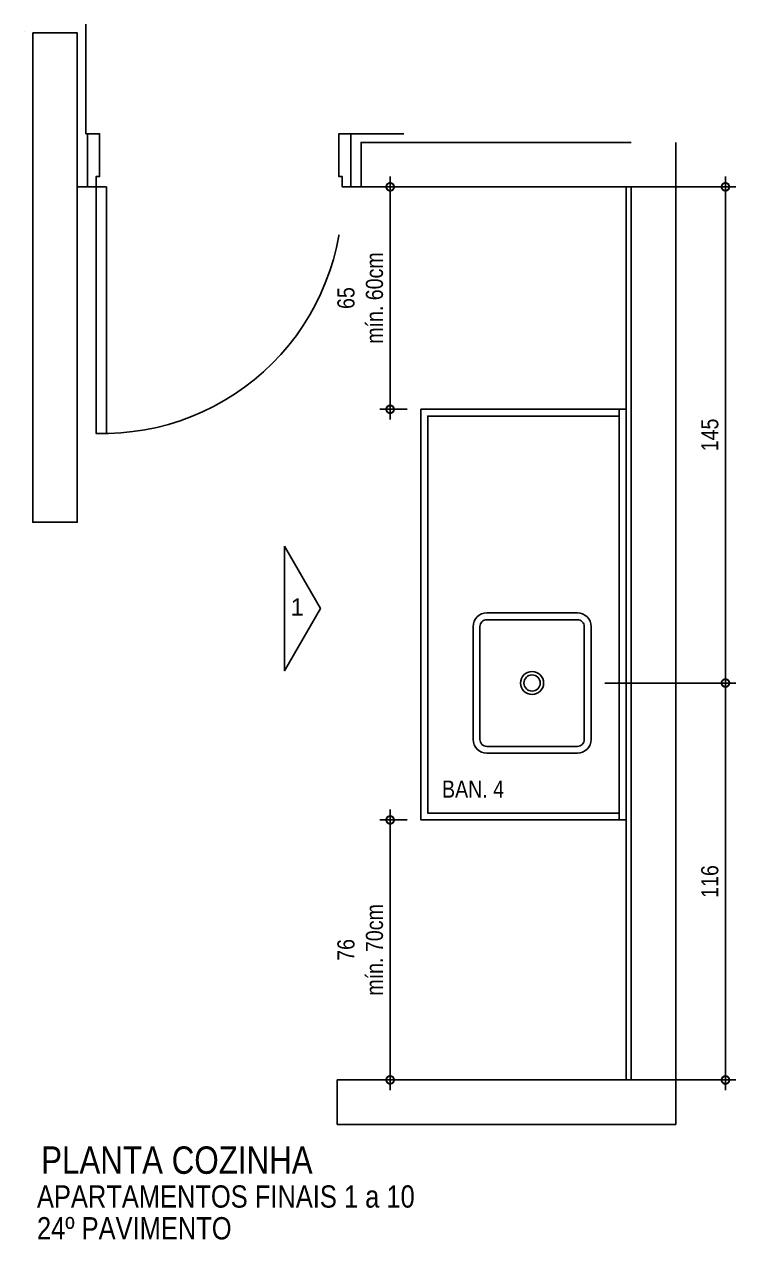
# Model space of a CAD drawing. Header units: metres. Extents: x 3 to 168, y -142 to 28.
# Drawn here: x 14.889 to 16.969, y -35.158 to -31.606 of the extents above; entities that cross this region are included whole.
import ezdxf

# ---------------------------------------------------------------- set-up
doc = ezdxf.new("R2010")
doc.units = ezdxf.units.M
doc.linetypes.add('DASHEDX2', pattern=[1.5, 1, -0.5])
for name, color, linetype in [('ARQ-ALV ACAB', 4, 'Continuous'), ('ARQ-ALV OSSO', 5, 'Continuous'), ('ARQ-CAX @ 1', 1, 'Continuous'), ('ARQ-DIM', 2, 'Continuous'), ('ARQ-HID', 2, 'Continuous'), ('ARQ-PRJ', 7, 'DASHEDX2'), ('ARQ-SIM', 1, 'Continuous'), ('ARQ-TXT', 2, 'Continuous')]:
    doc.layers.add(name, color=color, linetype=linetype)
doc.styles.add('Adesa', font='ARIALN.TTF')
doc.styles.add('Arial', font='arial.ttf')
doc.dimstyles.new('ADESA 1-0025', dxfattribs={"dimtxt": 0.05, "dimasz": 0.045, "dimexe": 0.03, "dimexo": 0.04, "dimgap": 0.02, "dimtad": 1, "dimtoh": 1, "dimdec": 0, "dimlfac": 100, "dimzin": 4, "dimtxsty": 'Adesa', "dimblk": 'DOTSMALL', "dimcen": 1, "dimdle": 0.03, "dimclrd": 1, "dimclre": 1, "dimclrt": 256, "dimazin": 1, "dimtm": 1e-09, "dimtfac": 1, "dimtdec": 0, "dimtix": 1, "dimtmove": 2, "dimatfit": 0, "dimldrblk": 'DOTSMALL', "dimfxl": 0.8, "dimtvp": 2, "dimtolj": 1, "dimtzin": 0, "dimarcsym": 0})

# ---------------------------------------------------------------- blocks, each defined once
blk = doc.blocks.new('00002ITA-AIT-PR-008-BSE-PLA-TIP-R00$0$Cuba 1')
blk.add_line((0.205, 0.305), (0.205, 0.04))
for points in [[(0.165, 0, 0.414214), (0.205, 0.04), (0.205, 0.305, 0.414214), (0.165, 0.345), (-0.165, 0.345, 0.414214), (-0.205, 0.305), (-0.205, 0.04, 0.414214), (-0.165, 0)], [(-0.165, 0.02), (0.165, 0.02, 0.414214), (0.185, 0.04), (0.185, 0.305, 0.414214), (0.165, 0.325), (-0.165, 0.325, 0.414214), (-0.185, 0.305), (-0.185, 0.04, 0.414214)]]:
    blk.add_lwpolyline(points, format="xyb", close=True)
for radius in [0.0337, 0.0237]:
    blk.add_circle((0, 0.1725), radius)
blk = doc.blocks.new('*U25')
at = {"linetype": 'Continuous'}
blk.add_lwpolyline([(0, 0), (0, 0.6), (-1.2, 0.6), (-1.2, 0)], dxfattribs=at)
at = {"lineweight": -2}
for points in [[(-1.2, 0), (-1.2, 0.6), (0, 0.6), (0, 0)], [(-1.18, 0.02), (-1.18, 0.58), (-0.02, 0.58), (-0.02, 0.02)], [(0, 0.02), (-1.2, 0.02)], [(0, 0), (-1.2, 0)]]:
    blk.add_lwpolyline(points, dxfattribs=at)
at = {"lineweight": -2, "extrusion": (0, 0, -1), "zscale": -1, "rotation": 180}
blk.add_blockref('00002ITA-AIT-PR-008-BSE-PLA-TIP-R00$0$Cuba 1', (0.4, 0.4475), dxfattribs=at)
blk = doc.blocks.new('*U24')
for points in [[(-0.025, -0.1), (0, -0.1), (0, -0.07), (0.01, -0.07), (0.01, 0.055), (-0.025, 0.055), (-0.025, -0.1)], [(0.745, -0.1), (0.72, -0.1), (0.72, -0.07), (0.71, -0.07), (0.71, 0.055), (0.745, 0.055), (0.745, -0.1)], [(0, -0.1), (0, -0.8204), (0.03, -0.8204), (0.03, -0.1)]]:
    blk.add_lwpolyline(points, close=True)
at = {"layer": 'ARQ-PRJ'}
blk.add_arc((0.0208, -0.1212), 0.6996, 268.2987, 1.7401, dxfattribs=at)
blk = doc.blocks.new('_DotSmall')
at = {"color": 0, "linetype": 'ByBlock', "const_width": 0.5}
blk.add_lwpolyline([(-0.0625, 0, 1), (0.0625, 0, 1)], format="xyb", close=True, dxfattribs=at)
blk = doc.blocks.new('*D98')
at = {"layer": 'ARQ-DIM', "color": 1, "lineweight": -2, "transparency": 16777216}
for p, q in [((16.9389, -33.5014), (16.9389, -34.7214)), ((16.586, -33.5314), (16.9689, -33.5314)), ((16.5854, -34.6914), (16.9689, -34.6914))]:
    blk.add_line(p, q, dxfattribs=at)
at = {"layer": 'Defpoints', "color": 0, "transparency": 16777216}
for p in [(16.546, -33.5314), (16.5454, -34.6914), (16.9389, -34.6914)]:
    blk.add_point(p, dxfattribs=at)
at = {"layer": 'ARQ-DIM', "color": 1, "lineweight": -2, "transparency": 16777216, "xscale": 0.045, "yscale": 0.045, "zscale": 0.045}
for p, rotation in [((16.9389, -33.5314), 90), ((16.9389, -34.6914), 270)]:
    blk.add_blockref('_DotSmall', p, dxfattribs=dict(at, rotation=rotation))
at = {"layer": 'ARQ-DIM', "transparency": 16777216, "insert": (16.8934, -34.1114), "char_height": 0.05, "attachment_point": 5, "rotation": 90, "style": 'Adesa'}
blk.add_mtext('\\A1;116', dxfattribs=at)
blk = doc.blocks.new('*D99')
at = {"layer": 'ARQ-DIM', "color": 1, "lineweight": -2, "transparency": 16777216}
for p, q in [((16.9389, -33.5614), (16.9389, -32.0514)), ((16.586, -32.0814), (16.9689, -32.0814)), ((16.586, -33.5314), (16.9689, -33.5314))]:
    blk.add_line(p, q, dxfattribs=at)
at = {"layer": 'Defpoints', "color": 0, "transparency": 16777216}
for p in [(16.546, -32.0814), (16.9389, -32.0814), (16.546, -33.5314)]:
    blk.add_point(p, dxfattribs=at)
at = {"layer": 'ARQ-DIM', "color": 1, "lineweight": -2, "transparency": 16777216, "xscale": 0.045, "yscale": 0.045, "zscale": 0.045}
for p, rotation in [((16.9389, -32.0814), 90), ((16.9389, -33.5314), 270)]:
    blk.add_blockref('_DotSmall', p, dxfattribs=dict(at, rotation=rotation))
at = {"layer": 'ARQ-DIM', "transparency": 16777216, "insert": (16.8934, -32.8064), "char_height": 0.05, "attachment_point": 5, "rotation": 90, "style": 'Adesa'}
blk.add_mtext('\\A1;145', dxfattribs=at)
blk = doc.blocks.new('*D100')
at = {"layer": 'ARQ-DIM', "color": 1, "lineweight": -2, "transparency": 16777216}
for p, q in [((15.9584, -32.7614), (15.9584, -32.0514)), ((16.0085, -32.0814), (15.9284, -32.0814)), ((16.0085, -32.7314), (15.9284, -32.7314))]:
    blk.add_line(p, q, dxfattribs=at)
at = {"layer": 'Defpoints', "color": 0, "transparency": 16777216}
for p in [(15.9584, -32.0814), (16.0485, -32.0814), (16.0485, -32.7314)]:
    blk.add_point(p, dxfattribs=at)
at = {"layer": 'ARQ-DIM', "color": 1, "lineweight": -2, "transparency": 16777216, "xscale": 0.045, "yscale": 0.045, "zscale": 0.045}
for p, rotation in [((15.9584, -32.0814), 90), ((15.9584, -32.7314), 270)]:
    blk.add_blockref('_DotSmall', p, dxfattribs=dict(at, rotation=rotation))
at = {"layer": 'ARQ-DIM', "transparency": 16777216, "insert": (15.8711, -32.4064), "char_height": 0.05, "attachment_point": 5, "rotation": 90, "style": 'Adesa'}
blk.add_mtext('\\A1;65\\Pmín. 60cm', dxfattribs=at)
blk = doc.blocks.new('*D101')
at = {"layer": 'ARQ-DIM', "color": 1, "lineweight": -2, "transparency": 16777216}
for p, q in [((15.9584, -33.9014), (15.9584, -34.7211)), ((16.0085, -33.9314), (15.9284, -33.9314)), ((16.0081, -34.6911), (15.9284, -34.6911))]:
    blk.add_line(p, q, dxfattribs=at)
at = {"layer": 'Defpoints', "color": 0, "transparency": 16777216}
for p in [(16.0485, -33.9314), (15.9584, -34.6911), (16.0481, -34.6911)]:
    blk.add_point(p, dxfattribs=at)
at = {"layer": 'ARQ-DIM', "color": 1, "lineweight": -2, "transparency": 16777216, "xscale": 0.045, "yscale": 0.045, "zscale": 0.045}
for p, rotation in [((15.9584, -33.9314), 90), ((15.9584, -34.6911), 270)]:
    blk.add_blockref('_DotSmall', p, dxfattribs=dict(at, rotation=rotation))
at = {"layer": 'ARQ-DIM', "transparency": 16777216, "insert": (15.8711, -34.3113), "char_height": 0.05, "attachment_point": 5, "rotation": 90, "style": 'Adesa'}
blk.add_mtext('\\A1;76\\Pmín. 70cm', dxfattribs=at)
blk = doc.blocks.new('VISTA')
at = {"layer": 'ARQ-SIM'}
blk.add_lwpolyline([(-0.00525, -0.00909), (-0.00525, 0.00909), (0, 0)], close=True, dxfattribs=at)
at = {"layer": 'ARQ-SIM', "color": 5, "style": 'Adesa'}
blk.add_attdef('4', (-0.0019, -0.00135), '', height=0.0025, rotation=90, dxfattribs=at)
blk = doc.blocks.new('AREAS MOLHADAS')
at = {"layer": 'ARQ-ALV ACAB'}
for p, q in [((15.0685, -31.9264), (15.0686, -31.6064)), ((15.0735, -31.9264), (15.0685, -31.9264)), ((15.0735, -32.0814), (15.0735, -31.9264)), ((15.8435, -31.9264), (15.8435, -32.0814)), ((15.0436, -32.0814), (15.0486, -32.0814)), ((15.0486, -32.0814), (15.0735, -32.0814)), ((15.8435, -32.0814), (16.6385, -32.0814)), ((16.6485, -32.0814), (16.6485, -34.6915))]:
    blk.add_line(p, q, dxfattribs=at)
blk.add_lwpolyline([(15.9985, -31.9264), (15.8435, -31.9264)], dxfattribs=at)
at = {"layer": 'ARQ-ALV OSSO'}
for points in [[(14.8886, -31.6264), (14.8886, -31.6264)], [(16.6635, -31.9514), (15.8735, -31.9514), (15.8735, -32.0814), (16.6631, -32.0814), (16.6631, -34.6914), (15.8035, -34.691), (15.8035, -34.8215), (16.7935, -34.8216)]]:
    blk.add_lwpolyline(points, dxfattribs=at)
at = {"layer": 'ARQ-ALV OSSO', "elevation": 0}
blk.add_lwpolyline([(14.9135, -31.6314), (15.0435, -31.6314), (15.0435, -33.0614), (14.9135, -33.0614)], close=True, dxfattribs=at)
blk.add_lwpolyline([(16.7935, -34.8216), (16.7935, -31.9514)], dxfattribs=at)
at = {"layer": 'ARQ-CAX @ 1'}
blk.add_blockref('*U24', (15.0985, -31.9814), dxfattribs=at)
at = {"layer": 'ARQ-HID', "extrusion": (0, 0, -1), "zscale": -1, "rotation": 270}
blk.add_blockref('*U25', (-16.6485, -33.9314), dxfattribs=at)
at = {"layer": 'ARQ-SIM', "ltscale": 0.03}
ref = blk.add_blockref('VISTA', (15.7546, -33.3135), dxfattribs=dict(at, xscale=-20.00000000011565, yscale=20.00000000011565, zscale=20.00000000011565, rotation=180))
ref.add_attrib('4', '1', (15.6673, -33.3341), dxfattribs={"color": 3, "height": 0.05, "style": 'Arial'})
at = {"layer": 'ARQ-TXT', "ltscale": 0.5, "style": 'Adesa'}
blk.add_text('PLANTA COZINHA ', height=0.08, dxfattribs=at).set_placement((14.9377, -34.9656))
at = {"layer": 'ARQ-TXT', "style": 'Adesa'}
for s, p in [('APARTAMENTOS FINAIS 1 a 10', (14.9256, -35.0644, 108.9697)), ('24º PAVIMENTO', (14.9256, -35.1572, 108.9697))]:
    blk.add_text(s, height=0.065, dxfattribs=at).set_placement(p)
at = {"layer": 'ARQ-TXT', "insert": (16.1101, -33.8164), "char_height": 0.05, "attachment_point": 1, "style": 'Adesa'}
blk.add_mtext_dynamic_manual_height_columns('BAN. 4', width=0.217295, gutter_width=1, heights=[0], dxfattribs=at)
at = {"layer": 'ARQ-DIM'}
for base, p1, p2, text, picture, middle in [((15.9584, -32.0814), (16.0485, -32.7314), (16.0485, -32.0814), '<>\\Pmín. 60cm', '*D100', (15.8711, -32.4064)), ((15.9584, -34.6911), (16.0485, -33.9314), (16.0481, -34.6911), '<>\\Pmín. 70cm', '*D101', (15.8711, -34.3113))]:
    dim = blk.add_linear_dim(base=base, p1=p1, p2=p2, angle=90, text=text, dimstyle='ADESA 1-0025', dxfattribs=at)
    dim.commit()
    dim.dimension.update_dxf_attribs({"geometry": picture, "text_midpoint": middle})
for base, p2, picture, middle in [((16.9389, -32.0814), (16.546, -32.0814), '*D99', (16.8934, -32.8064)), ((16.9389, -34.6914), (16.5454, -34.6914), '*D98', (16.8934, -34.1114))]:
    dim = blk.add_linear_dim(base=base, p1=(16.546, -33.5314), p2=p2, angle=90, dimstyle='ADESA 1-0025', dxfattribs=at)
    dim.commit()
    dim.dimension.update_dxf_attribs({"geometry": picture, "text_midpoint": middle})

msp = doc.modelspace()

# ---------------------------------------------------------------- block references
msp.add_blockref('AREAS MOLHADAS', (0, 0))

doc.saveas('drawing.dxf')
